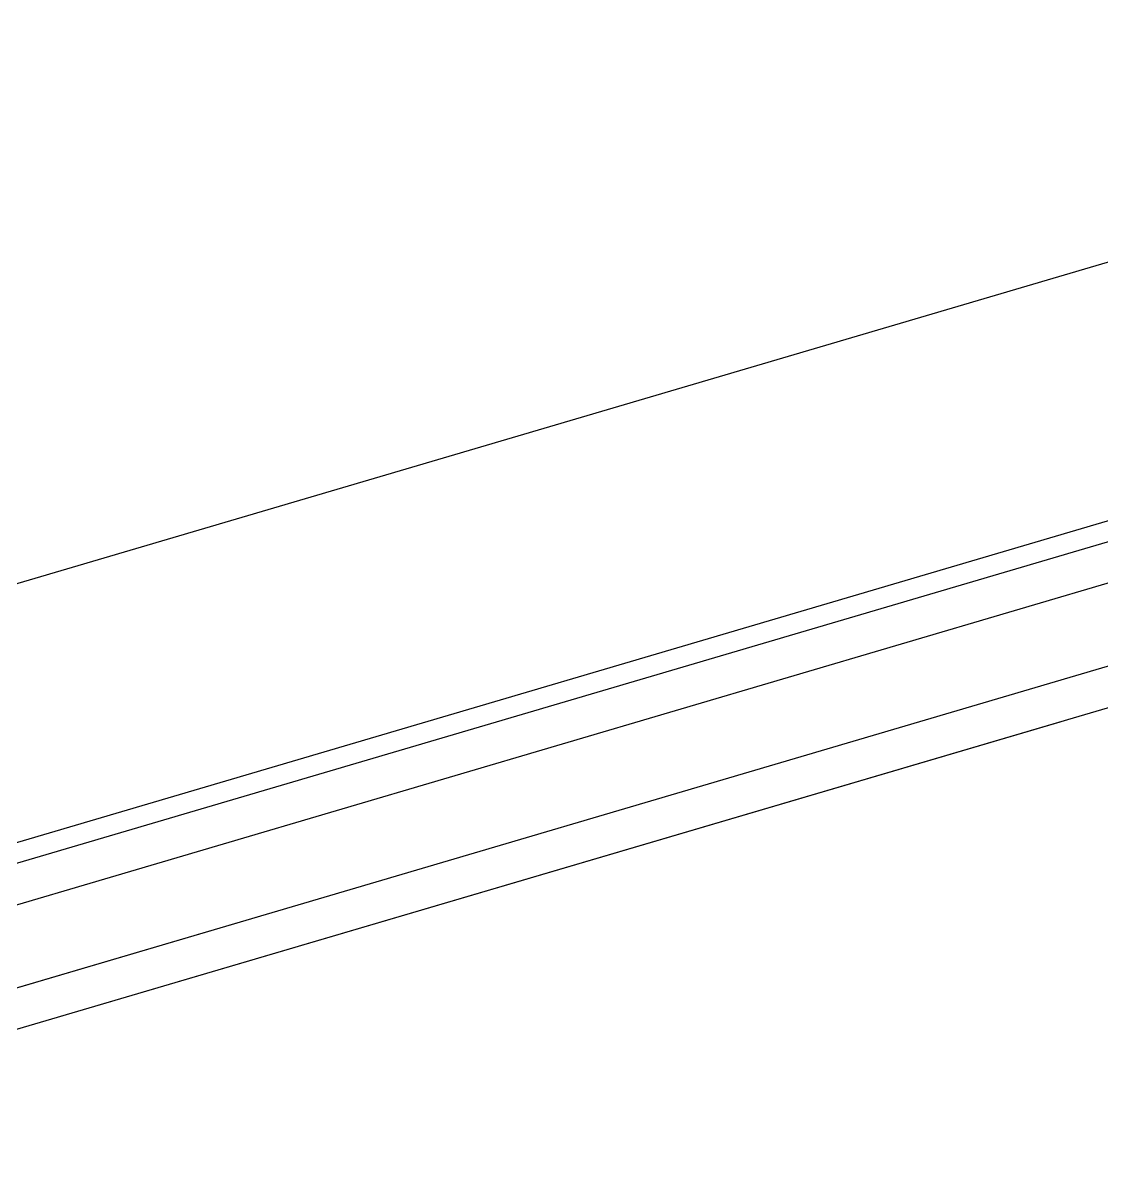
# Model space of a CAD drawing. Header units: millimetres. Extents: x 62878 to 70819, y -67946 to -61850.
# Drawn here: x 65003.33 to 65019.58, y -66914.9 to -66897.56 of the extents above; entities that cross this region are included whole.
import ezdxf

# ---------------------------------------------------------------- set-up
doc = ezdxf.new("R2010")
doc.units = ezdxf.units.MM
doc.layers.add('DOGRAMA', color=171, linetype='Continuous', lineweight=0)

msp = doc.modelspace()

# ---------------------------------------------------------------- linework, layer by layer
at = {"layer": 'DOGRAMA', "lineweight": -2}
for p, q in [((64997.07152486478, -66907.82041758225), (65043.48209814356, -66894.13757555846)), ((64998.57996691321, -66911.2748498926), (65044.53972441529, -66897.72491812219)), ((64997.44664146546, -66911.92174511563), (65044.62456074722, -66898.0126728733)), ((64997.61631412939, -66912.49725461782), (65044.79423341116, -66898.58818237549)), ((64995.5768868481, -66914.3495872997), (65045.13357873895, -66899.73920137987)), ((64995.84247776239, -66914.89681802457), (65045.30325140287, -66900.31471088207)), ((64995.84247776247, -66914.89681802459), (65018.94889561814, -66908.08454567117))]:
    msp.add_line(p, q, dxfattribs=at)
at = {"layer": 'DOGRAMA'}
msp.add_line((65019.35480981363, -66907.33934069848), (64995.57688684823, -66914.34958729973), dxfattribs=at)

doc.saveas('drawing.dxf')
